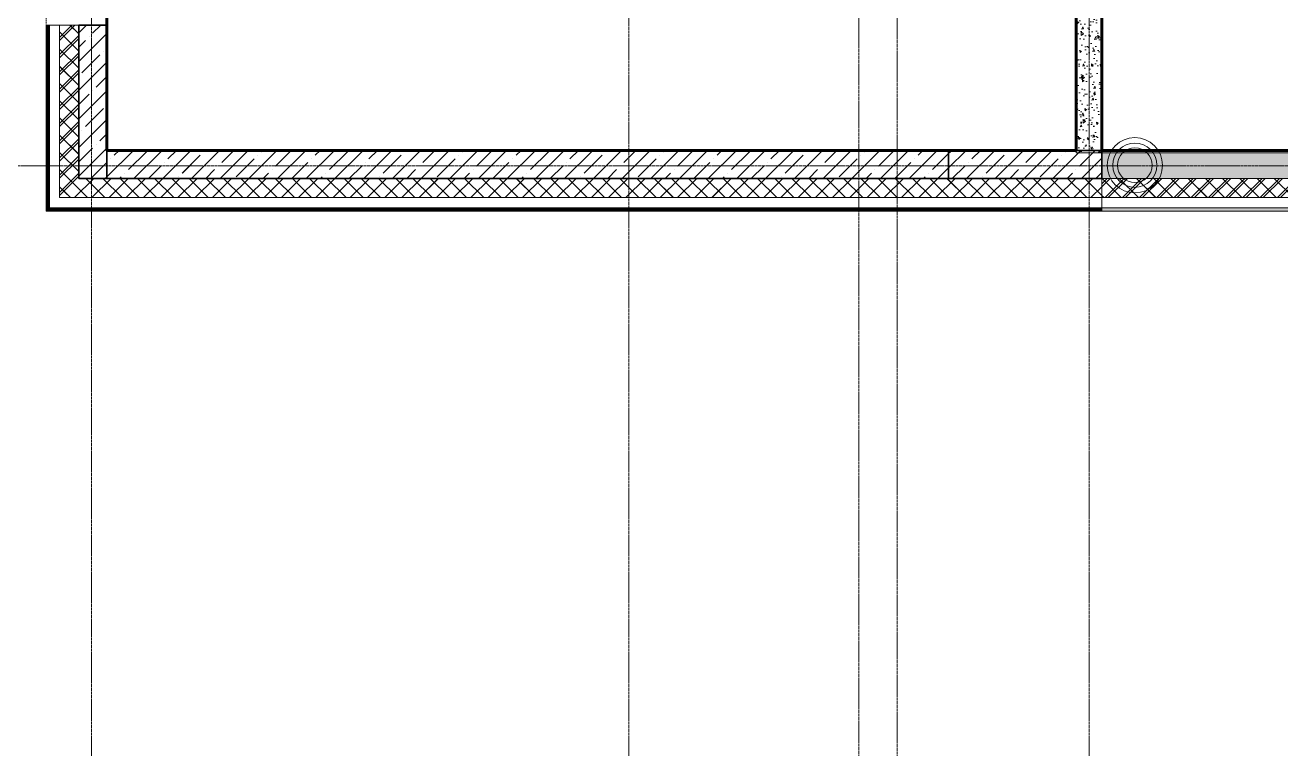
# Model space of a CAD drawing. Header units: millimetres. Extents: x 470010 to 1231400, y -134005 to 421770.
# Drawn here: x 672354 to 682174, y -84675 to -79011 of the extents above; entities that cross this region are included whole.
import ezdxf
from ezdxf.enums import TextEntityAlignment as Align

# ---------------------------------------------------------------- set-up
doc = ezdxf.new("R2010")
doc.units = ezdxf.units.MM
for name, pattern in [('CENTER2', [28.575, 19.05, -3.175, 3.175, -3.175]), ('DASHED', [19.05, 12.7, -6.35]), ('HIDDEN2', [4.7625, 3.175, -1.5875])]:
    doc.linetypes.add(name, pattern=pattern)
doc.layers.get('Defpoints').update_dxf_attribs({"color": 140})
for name, color, linetype, lineweight in [('0) шп потолок', 3, 'Continuous', 60), ('АР_Колонны', 70, 'Continuous', 30), ('АР_Стены ЖБ', 7, 'Continuous', 35), ('АР_Стены ПЕНОблок', 52, 'Continuous', 20), ('АР_Тонкая', 254, 'Continuous', 5), ('АР_Утеплитель', 31, 'Continuous', 0), ('АР_Штриховка', 8, 'Continuous', 0)]:
    doc.layers.add(name, color=color, linetype=linetype, lineweight=lineweight)
doc.layers.add('АР_Делит', color=120, linetype='Continuous', lineweight=0, plot=False)
doc.layers.add('РД_Оси_100', color=7, linetype='Continuous', lineweight=0, true_color=0x525252)
doc.styles.add('style1', font='ARIALN.TTF')

# ---------------------------------------------------------------- blocks, each defined once
blk = doc.blocks.new('СОШ_2200_АР_ОСИ_М100_28.05.24')
at = {"layer": 'АР_Делит', "color": 251, "linetype": 'DASHED', "true_color": 0x636466}
blk.add_lwpolyline([(114955, 135155), (114955, -355), (93595.036, -355), (93595.036, 13855), (94145, 13855), (94145, 68320), (66055, 68320), (66055, 13857.73), (83455, 13857.73), (83455, -355), (45245, -355), (45245, 13145), (44695, 13145), (44695, 26755), (45245, 26755), (45245, 68320), (20455, 68320), (20455, 26755), (27955, 26755), (27955, 13145), (-355, 13145), (-355, 100855)], dxfattribs=at)
at = {"layer": 'РД_Оси_100', "color": 251, "linetype": 'CENTER2', "true_color": 0x636466}
for p, q in [((0, -6155), (0, 139938.679)), ((4200, -6155), (4200, 139938.679)), ((-5954.958, 13500), (29555, 13500))]:
    blk.add_line(p, q, dxfattribs=at)
for points in [[(5849.555, 139938.679), (6000, 139538.679), (6000, -6194.559)], [(6300, -6195.83), (6300, 139538.679), (6450, 139938.679)], [(7800, -6155), (7800, 139938.679)]]:
    blk.add_lwpolyline(points, dxfattribs=at)
blk = doc.blocks.new('A$C9108343f')
at = {"layer": 'АР_Штриховка', "linetype": 'Continuous', "lineweight": 0, "true_color": 0x000000}
h = blk.add_hatch(dxfattribs=at)
h.set_pattern_fill('AR-CONC', color=18, angle=45, style=0)
h.set_pattern_definition([(95, (-63444.08, -115658.25), (140.09465, 117.55338), [19.05, -209.55]), (40, (-63444.08, -115658.25), (-160.01845, 110.17673), [15.24, -167.64058]), (145.45144, (-63432.4, -115648.45), (-19.9238, 227.7301), [16.19, -178.09024]), (91.1842, (-63480, -115622.33), (221.41024, 161.9534), [28.575, -314.325]), (141.63556, (-63461.55, -115608.83), (-7.0866, 342.82676), [24.285, -267.1356]), (36.18415, (-63480, -115622.33), (-7.0866, 342.82676), [22.85997, -251.45973]), (66, (-63453.06, -115613.35), (179.51998, 34.89515), [19.05, -209.55]), (11, (-63453.06, -115613.35), (-86.53993, 173.9412), [15.24, -167.64]), (116.45145, (-63438.1, -115610.44), (92.98005, 208.83634), [16.19, -178.08994]), (82.5, (-63444.08, -115658.25), (-57.60547, 61.973414), [0, -165.608, 0, -170.18, 0, -168.275]), (52.5, (-63444.08, -115658.25), (-23.589727, 118.087), [0, -97.028, 0, -161.798, 0, -64.135]), (12.5, (-63484.135, -115698.3), (99.927863, 91.826196), [0, -63.5, 0, -198.12, 0, -262.89]), (2.5, (-63502.1, -115716.26), (86.763904, 122.72239), [0, -82.55, 0, -131.572, 0, -186.69])])
h.paths.add_polyline_path([(14855, 20355), (15055, 20355), (15055, 24505), (14855, 24505)], flags=0)
h = blk.add_hatch(dxfattribs=at)
h.set_pattern_fill('_U', color=18, style=0, pattern_type=0)
h.set_pattern_definition([(360, (-63444.0831, -115658.2497), (5e-17, 1), [])])
h.paths.add_polyline_path([(6800, 19900), (6825, 19925), (6825, 21355), (6800, 21355)], flags=0)
h = blk.add_hatch(dxfattribs=at)
h.set_pattern_fill('ANSI37', color=18, scale=30, style=0)
h.set_pattern_definition([(45, (-63444.08, -115658.25), (-67.35192, 67.35192), []), (135, (-63444.08, -115658.25), (-67.35192, -67.35192), [])])
h.paths.add_polyline_path([(6905, 20005), (7055, 20155), (7055, 21355), (6905, 21355)], flags=0)
h = blk.add_hatch(dxfattribs=at)
h.set_pattern_fill('AR-CONC', color=18, angle=-360, style=0)
h.set_pattern_definition([(50, (-63444.08, -115658.25), (182.18467, -15.93909), [19.05, -209.55]), (355, (-63444.08, -115658.25), (-35.24342, 191.05685), [15.24, -167.64058]), (100.45144, (-63428.9, -115659.58), (146.94125, 175.11775), [16.19, -178.09024]), (46.1842, (-63444.08, -115607.45), (271.07904, -42.04233), [28.575, -314.325]), (96.63556, (-63421.5, -115610.95), (237.40413, 247.42612), [24.28502, -267.1356]), (351.18415, (-63444.08, -115607.45), (237.40413, 247.42612), [22.85997, -251.45973]), (21, (-63418.68, -115620.15), (151.61439, -102.2652), [19.05, -209.55]), (326, (-63418.68, -115620.15), (61.80203, 184.18797), [15.24, -167.64]), (71.45145, (-63406.05, -115628.67), (213.41642, 81.92277), [16.19, -178.08994]), (37.5, (-63444.08, -115658.25), (3.088603, 84.55504), [0, -165.608, 0, -170.18, 0, -168.275]), (7.5, (-63444.08, -115658.25), (66.819663, 100.180575), [0, -97.028, 0, -161.798, 0, -64.135]), (327.5, (-63500.725, -115658.25), (135.590595, -5.728744), [0, -63.5, 0, -198.12, 0, -262.89]), (317.5, (-63526.13, -115658.25), (148.12918, 25.42649), [0, -82.55, 0, -131.572, 0, -186.69])])
h.paths.add_polyline_path([(33955, 20155), (33955, 20355), (15055, 20355), (15055, 20155)], flags=0)
h = blk.add_hatch(dxfattribs=at)
h.set_pattern_fill('ANSI37', color=18, scale=30, angle=-360, style=0)
h.set_pattern_definition([(45, (-63444.08, -115658.25), (-67.35192, 67.35192), []), (135, (-63444.08, -115658.25), (-67.35192, -67.35192), [])])
h.paths.add_polyline_path([(33955, 20005), (33955, 20155), (15055, 20155), (15055, 20005)], flags=0)
h = blk.add_hatch(dxfattribs=at)
h.set_pattern_fill('_U', color=18, angle=-360, style=0, pattern_type=0)
h.set_pattern_definition([(360, (-63444.0831, -115658.2497), (0, 1), [])])
h.paths.add_polyline_path([(33955, 19900), (33955, 19925), (15055, 19925), (15055, 19900)], flags=0)
at = {"layer": '0) шп потолок'}
for points in [[(14855, 26375), (14855, 29445), (7275, 29445), (7275, 20375), (14855, 20375), (14855, 25235)], [(24657, 26925), (24657, 20375), (15055, 20375), (15055, 27725)]]:
    blk.add_lwpolyline(points, dxfattribs=at)
at = {"layer": 'АР_Делит', "color": 18, "true_color": 0x000000}
for radius in [216.3, 173, 136.2]:
    blk.add_circle((15313, 20258.4), radius, dxfattribs=at)
at = {"layer": 'АР_Колонны', "color": 18, "linetype": 'HIDDEN2', "lineweight": 25, "true_color": 0x000000}
for p, q in [((7055, 21355), (7275, 21355)), ((7055, 20155), (7055, 21355)), ((7275, 21355), (7275, 20155)), ((13855, 20375), (15055, 20375)), ((13855, 20155), (13855, 20375)), ((15055, 20375), (15055, 20155)), ((7275, 20155), (7055, 20155)), ((15055, 20155), (13855, 20155))]:
    blk.add_line(p, q, dxfattribs=at)
at = {"layer": 'АР_Колонны', "color": 18, "linetype": 'Continuous', "lineweight": 15, "true_color": 0x000000}
for p, q in [((7275, 21355), (7055, 21355)), ((7055, 21355), (7055, 20155)), ((7275, 21355), (7055, 21355)), ((7055, 21355), (7055, 20155)), ((7275, 20155), (7275, 21355)), ((7275, 20155), (7275, 21355)), ((13855, 20375), (13855, 20155)), ((15055, 20375), (13855, 20375)), ((15055, 20375), (13855, 20375)), ((13855, 20375), (13855, 20155)), ((15055, 20155), (15055, 20375)), ((15055, 20155), (15055, 20375)), ((7055, 20155), (7275, 20155)), ((7055, 20155), (7275, 20155)), ((13855, 20155), (15055, 20155)), ((13855, 20155), (15055, 20155))]:
    blk.add_line(p, q, dxfattribs=at)
at = {"layer": 'АР_Стены ЖБ', "color": 18, "linetype": 'Continuous', "lineweight": 30, "true_color": 0x000000}
for p, q in [((7275, 21355), (7055, 21355)), ((7055, 21355), (7055, 20155)), ((7275, 20155), (7275, 21355)), ((15055, 20375), (13855, 20375)), ((13855, 20375), (13855, 20155)), ((15055, 20155), (15055, 20375)), ((7055, 20155), (7275, 20155)), ((13855, 20155), (15055, 20155))]:
    blk.add_line(p, q, dxfattribs=at)
at = {"layer": 'АР_Стены ЖБ', "color": 18, "linetype": 'Continuous', "lineweight": 35, "true_color": 0x000000}
for p, q in [((7275, 20375), (7275, 20155)), ((13855, 20375), (7275, 20375)), ((13855, 20155), (13855, 20375)), ((7275, 20155), (13855, 20155))]:
    blk.add_line(p, q, dxfattribs=at)
at = {"layer": 'АР_Стены ПЕНОблок', "color": 18, "linetype": 'Continuous', "lineweight": 20, "true_color": 0x000000}
for p, q in [((14855, 24505), (14855, 20355)), ((15055, 20355), (15055, 24505)), ((14855, 20355), (15055, 20355)), ((33955, 20355), (15055, 20355)), ((15055, 20355), (15055, 20155)), ((15055, 20155), (33955, 20155))]:
    blk.add_line(p, q, dxfattribs=at)
at = {"layer": 'АР_Тонкая', "color": 18, "linetype": 'Continuous', "lineweight": 5, "true_color": 0x000000}
for p, q in [((6825, 21355), (6800, 21355)), ((6800, 21355), (6800, 19900)), ((6905, 21355), (6825, 21355)), ((6825, 21355), (6825, 19925)), ((6825, 19925), (6825, 21355)), ((6905, 20005), (6905, 21355)), ((15055, 20005), (6905, 20005)), ((33955, 20005), (15055, 20005)), ((15055, 20005), (15055, 19925)), ((15055, 19925), (15055, 20005)), ((6800, 19900), (15055, 19900)), ((6825, 19925), (15055, 19925)), ((15055, 19925), (6825, 19925)), ((15055, 19925), (33955, 19925)), ((33955, 19925), (15055, 19925)), ((15055, 19925), (15055, 19900)), ((15055, 19900), (15055, 19925)), ((15055, 19900), (33955, 19900))]:
    blk.add_line(p, q, dxfattribs=at)
at = {"layer": 'АР_Утеплитель', "color": 18, "linetype": 'Continuous', "lineweight": 0, "true_color": 0x000000}
for p, q in [((7055, 21355), (6905, 21355)), ((6905, 21355), (6905, 20005)), ((7055, 20155), (7055, 21355)), ((15055, 20155), (7055, 20155)), ((33955, 20155), (15055, 20155)), ((15055, 20155), (15055, 20005)), ((15055, 20005), (15055, 20155)), ((6905, 20005), (15055, 20005)), ((15055, 20005), (33955, 20005))]:
    blk.add_line(p, q, dxfattribs=at)
at = {"layer": 'АР_Штриховка', "color": 18, "linetype": 'Continuous', "lineweight": 5, "true_color": 0x000000}
for p, q in [((7055, 21294.7), (7115.3, 21355)), ((7163.2, 21290.7), (7227.5, 21355)), ((7055, 21070.2), (7275, 21290.2)), ((7055, 21182.4), (7107.1, 21234.5)), ((7135.1, 21262.6), (7135.1, 21262.6)), ((7079, 20982), (7219.3, 21122.3)), ((7247.4, 21150.3), (7247.4, 21150.3)), ((7055, 20845.7), (7275, 21065.7)), ((7191.2, 20869.7), (7275, 20953.4)), ((7055, 20621.2), (7275, 20841.2)), ((7163.2, 20841.6), (7163.2, 20841.6)), ((7055, 20733.4), (7135.1, 20813.6)), ((7107.1, 20561), (7247.4, 20701.3)), ((7055, 20396.7), (7275, 20616.7)), ((7079, 20532.9), (7079, 20532.9)), ((7219.3, 20448.8), (7275, 20504.4)), ((7055, 20284.4), (7163.2, 20392.6)), ((7055, 20172.2), (7275, 20392.2)), ((7191.2, 20420.7), (7191.2, 20420.7)), ((7275, 20167.6), (7482.3, 20375)), ((7331.6, 20336.5), (7370.1, 20375)), ((7443.8, 20224.3), (7584.1, 20364.6)), ((7486.8, 20155), (7706.8, 20375)), ((7711.3, 20155), (7931.3, 20375)), ((7752.5, 20308.4), (7819.1, 20375)), ((7864.8, 20196.2), (8005.1, 20336.5)), ((7935.8, 20155), (8155.8, 20375)), ((8033.1, 20364.6), (8033.1, 20364.6)), ((8160.3, 20155), (8380.3, 20375)), ((8173.5, 20280.4), (8268.1, 20375)), ((8384.8, 20155), (8604.8, 20375)), ((8454.1, 20336.5), (8454.1, 20336.5)), ((8482.2, 20364.6), (8492.6, 20375)), ((8594.4, 20252.3), (8717.1, 20375)), ((8609.3, 20155), (8829.3, 20375)), ((8833.9, 20155), (9053.9, 20375)), ((8903.1, 20336.5), (8941.6, 20375)), ((9015.4, 20224.3), (9155.7, 20364.6)), ((9058.4, 20155), (9278.4, 20375)), ((9282.9, 20155), (9502.9, 20375)), ((9324.1, 20308.4), (9390.6, 20375)), ((9436.3, 20196.2), (9576.6, 20336.5)), ((9507.4, 20155), (9727.4, 20375)), ((9604.7, 20364.6), (9604.7, 20364.6)), ((9731.9, 20155), (9951.9, 20375)), ((9745, 20280.4), (9839.6, 20375)), ((9956.4, 20155), (10176.4, 20375)), ((10025.6, 20336.5), (10025.6, 20336.5)), ((10053.7, 20364.6), (10064.1, 20375)), ((10166, 20252.3), (10288.6, 20375)), ((10180.9, 20155), (10400.9, 20375)), ((10405.4, 20155), (10625.4, 20375)), ((10474.7, 20336.5), (10513.1, 20375)), ((10586.9, 20224.3), (10727.2, 20364.6)), ((10629.9, 20155), (10849.9, 20375)), ((10854.4, 20155), (11074.4, 20375)), ((10895.6, 20308.4), (10962.2, 20375)), ((11007.9, 20196.2), (11148.2, 20336.5)), ((11078.9, 20155), (11298.9, 20375)), ((11176.2, 20364.6), (11176.2, 20364.6)), ((11303.4, 20155), (11523.4, 20375)), ((11316.5, 20280.4), (11411.2, 20375)), ((11527.9, 20155), (11747.9, 20375)), ((11597.2, 20336.5), (11597.2, 20336.5)), ((11625.2, 20364.6), (11635.7, 20375)), ((11737.5, 20252.3), (11860.2, 20375)), ((11752.4, 20155), (11972.4, 20375)), ((11976.9, 20155), (12196.9, 20375)), ((12046.2, 20336.5), (12084.7, 20375)), ((12158.4, 20224.3), (12298.8, 20364.6)), ((12201.5, 20155), (12421.5, 20375)), ((12426, 20155), (12646, 20375)), ((12467.1, 20308.4), (12533.7, 20375)), ((12579.4, 20196.2), (12719.7, 20336.5)), ((12650.5, 20155), (12870.5, 20375)), ((12747.8, 20364.6), (12747.8, 20364.6)), ((12875, 20155), (13095, 20375)), ((12888.1, 20280.4), (12982.7, 20375)), ((13099.5, 20155), (13319.5, 20375)), ((13168.7, 20336.5), (13168.7, 20336.5)), ((13196.8, 20364.6), (13207.2, 20375)), ((13309, 20252.3), (13431.7, 20375)), ((13324, 20155), (13544, 20375)), ((13548.5, 20155), (13768.5, 20375)), ((13617.7, 20336.5), (13656.2, 20375)), ((13730, 20224.3), (13855, 20349.2)), ((13855, 20237), (13993, 20375)), ((13855, 20349.2), (13870.3, 20364.6)), ((13997.5, 20155), (14217.5, 20375)), ((14038.7, 20308.4), (14105.2, 20375)), ((14150.9, 20196.2), (14291.3, 20336.5)), ((14222, 20155), (14442, 20375)), ((14319.3, 20364.6), (14319.3, 20364.6)), ((14446.5, 20155), (14666.5, 20375)), ((14459.6, 20280.4), (14554.3, 20375)), ((14671, 20155), (14891, 20375)), ((14740.3, 20336.5), (14740.3, 20336.5)), ((14768.3, 20364.6), (14778.8, 20375)), ((14880.6, 20252.3), (15003.3, 20375)), ((7150.1, 20155), (7275, 20279.9)), ((7275, 20279.9), (7275.4, 20280.4)), ((7303.5, 20308.4), (7303.5, 20308.4)), ((7599.1, 20155), (7696.4, 20252.3)), ((7724.4, 20280.4), (7724.4, 20280.4)), ((8145.4, 20252.3), (8145.4, 20252.3)), ((8285.7, 20168.1), (8426, 20308.4)), ((8721.6, 20155), (8847, 20280.4)), ((8875, 20308.4), (8875, 20308.4)), ((9170.6, 20155), (9267.9, 20252.3)), ((9296, 20280.4), (9296, 20280.4)), ((9716.9, 20252.3), (9716.9, 20252.3)), ((9857.3, 20168.1), (9997.6, 20308.4)), ((10293.1, 20155), (10418.5, 20280.4)), ((10446.6, 20308.4), (10446.6, 20308.4)), ((10742.2, 20155), (10839.5, 20252.3)), ((10867.5, 20280.4), (10867.5, 20280.4)), ((11288.5, 20252.3), (11288.5, 20252.3)), ((11428.8, 20168.1), (11569.1, 20308.4)), ((11864.7, 20155), (11990.1, 20280.4)), ((12018.1, 20308.4), (12018.1, 20308.4)), ((12313.7, 20155), (12411, 20252.3)), ((12439.1, 20280.4), (12439.1, 20280.4)), ((12860, 20252.3), (12860, 20252.3)), ((13000.3, 20168.1), (13140.7, 20308.4)), ((13436.2, 20155), (13561.6, 20280.4)), ((13589.7, 20308.4), (13589.7, 20308.4)), ((13773, 20155), (13855, 20237)), ((13885.2, 20155), (13982.6, 20252.3)), ((14010.6, 20280.4), (14010.6, 20280.4)), ((14431.6, 20252.3), (14431.6, 20252.3)), ((14571.9, 20168.1), (14712.2, 20308.4)), ((14895.5, 20155), (15055, 20314.4)), ((7262.3, 20155), (7275, 20167.6)), ((7374.6, 20155), (7387.7, 20168.1)), ((7415.8, 20196.2), (7415.8, 20196.2)), ((7836.7, 20168.1), (7836.7, 20168.1)), ((8048.1, 20155), (8117.3, 20224.3)), ((8497.1, 20155), (8538.3, 20196.2)), ((8566.3, 20224.3), (8566.3, 20224.3)), ((8946.1, 20155), (8959.2, 20168.1)), ((8987.3, 20196.2), (8987.3, 20196.2)), ((9408.2, 20168.1), (9408.2, 20168.1)), ((9619.6, 20155), (9688.9, 20224.3)), ((10068.6, 20155), (10109.8, 20196.2)), ((10137.9, 20224.3), (10137.9, 20224.3)), ((10517.7, 20155), (10530.8, 20168.1)), ((10558.8, 20196.2), (10558.8, 20196.2)), ((10979.8, 20168.1), (10979.8, 20168.1)), ((11191.2, 20155), (11260.4, 20224.3)), ((11640.2, 20155), (11681.4, 20196.2)), ((11709.4, 20224.3), (11709.4, 20224.3)), ((12089.2, 20155), (12102.3, 20168.1)), ((12130.4, 20196.2), (12130.4, 20196.2)), ((12551.3, 20168.1), (12551.3, 20168.1)), ((12762.7, 20155), (12832, 20224.3)), ((13211.7, 20155), (13252.9, 20196.2)), ((13281, 20224.3), (13281, 20224.3)), ((13660.7, 20155), (13673.9, 20168.1)), ((13701.9, 20196.2), (13701.9, 20196.2)), ((14122.9, 20168.1), (14122.9, 20168.1)), ((14334.3, 20155), (14403.5, 20224.3)), ((14783.3, 20155), (14824.5, 20196.2)), ((14852.5, 20224.3), (14852.5, 20224.3)), ((15007.8, 20155), (15055, 20202.2))]:
    blk.add_line(p, q, dxfattribs=at)
at = {"layer": 'АР_Штриховка', "color": 18, "linetype": 'Continuous', "lineweight": 0, "true_color": 0x000000}
for p, q in [((7022.5, 20005), (7172.5, 20155)), ((7259, 20005), (7109, 20155)), ((7157.2, 20005), (7307.2, 20155)), ((7393.7, 20005), (7243.7, 20155)), ((7291.9, 20005), (7441.9, 20155)), ((7528.4, 20005), (7378.4, 20155)), ((7426.6, 20005), (7576.6, 20155)), ((7663.1, 20005), (7513.1, 20155)), ((7561.3, 20005), (7711.3, 20155)), ((7797.8, 20005), (7647.8, 20155)), ((7696, 20005), (7846, 20155)), ((7932.5, 20005), (7782.5, 20155)), ((7830.7, 20005), (7980.7, 20155)), ((8067.2, 20005), (7917.2, 20155)), ((7965.4, 20005), (8115.4, 20155)), ((8201.9, 20005), (8051.9, 20155)), ((8100.1, 20005), (8250.1, 20155)), ((8336.6, 20005), (8186.6, 20155)), ((8234.8, 20005), (8384.8, 20155)), ((8471.3, 20005), (8321.3, 20155)), ((8369.5, 20005), (8519.5, 20155)), ((8606, 20005), (8456, 20155)), ((8504.2, 20005), (8654.2, 20155)), ((8740.7, 20005), (8590.7, 20155)), ((8639, 20005), (8789, 20155)), ((8875.4, 20005), (8725.4, 20155)), ((8773.7, 20005), (8923.7, 20155)), ((9010.1, 20005), (8860.1, 20155)), ((8908.4, 20005), (9058.4, 20155)), ((9144.8, 20005), (8994.8, 20155)), ((9043.1, 20005), (9193.1, 20155)), ((9279.5, 20005), (9129.5, 20155)), ((9177.8, 20005), (9327.8, 20155)), ((9414.2, 20005), (9264.2, 20155)), ((9312.5, 20005), (9462.5, 20155)), ((9548.9, 20005), (9398.9, 20155)), ((9447.2, 20005), (9597.2, 20155)), ((9683.6, 20005), (9533.6, 20155)), ((9581.9, 20005), (9731.9, 20155)), ((9818.3, 20005), (9668.3, 20155)), ((9716.6, 20005), (9866.6, 20155)), ((9953, 20005), (9803, 20155)), ((9851.3, 20005), (10001.3, 20155)), ((10087.7, 20005), (9937.7, 20155)), ((9986, 20005), (10136, 20155)), ((10222.4, 20005), (10072.4, 20155)), ((10120.7, 20005), (10270.7, 20155)), ((10357.1, 20005), (10207.1, 20155)), ((10255.4, 20005), (10405.4, 20155)), ((10491.8, 20005), (10341.8, 20155)), ((10390.1, 20005), (10540.1, 20155)), ((10626.5, 20005), (10476.5, 20155)), ((10524.8, 20005), (10674.8, 20155)), ((10761.3, 20005), (10611.3, 20155)), ((10659.5, 20005), (10809.5, 20155)), ((10896, 20005), (10746, 20155)), ((10794.2, 20005), (10944.2, 20155)), ((11030.7, 20005), (10880.7, 20155)), ((10928.9, 20005), (11078.9, 20155)), ((11165.4, 20005), (11015.4, 20155)), ((11063.6, 20005), (11213.6, 20155)), ((11300.1, 20005), (11150.1, 20155)), ((11198.3, 20005), (11348.3, 20155)), ((11434.8, 20005), (11284.8, 20155)), ((11333, 20005), (11483, 20155)), ((11569.5, 20005), (11419.5, 20155)), ((11467.7, 20005), (11617.7, 20155)), ((11704.2, 20005), (11554.2, 20155)), ((11602.4, 20005), (11752.4, 20155)), ((11838.9, 20005), (11688.9, 20155)), ((11737.1, 20005), (11887.1, 20155)), ((11973.6, 20005), (11823.6, 20155)), ((11871.8, 20005), (12021.8, 20155)), ((12108.3, 20005), (11958.3, 20155)), ((12006.5, 20005), (12156.5, 20155)), ((12243, 20005), (12093, 20155)), ((12141.3, 20005), (12291.3, 20155)), ((12377.7, 20005), (12227.7, 20155)), ((12276, 20005), (12426, 20155)), ((12512.4, 20005), (12362.4, 20155)), ((12410.7, 20005), (12560.7, 20155)), ((12647.1, 20005), (12497.1, 20155)), ((12545.4, 20005), (12695.4, 20155)), ((12781.8, 20005), (12631.8, 20155)), ((12680.1, 20005), (12830.1, 20155)), ((12916.5, 20005), (12766.5, 20155)), ((12814.8, 20005), (12964.8, 20155)), ((13051.2, 20005), (12901.2, 20155)), ((12949.5, 20005), (13099.5, 20155)), ((13185.9, 20005), (13035.9, 20155)), ((13084.2, 20005), (13234.2, 20155)), ((13320.6, 20005), (13170.6, 20155)), ((13218.9, 20005), (13368.9, 20155)), ((13455.3, 20005), (13305.3, 20155)), ((13353.6, 20005), (13503.6, 20155)), ((13590, 20005), (13440, 20155)), ((13488.3, 20005), (13638.3, 20155)), ((13724.7, 20005), (13574.7, 20155)), ((13623, 20005), (13773, 20155)), ((13859.4, 20005), (13709.4, 20155)), ((13757.7, 20005), (13907.7, 20155)), ((13994.1, 20005), (13844.1, 20155)), ((13892.4, 20005), (14042.4, 20155)), ((14128.8, 20005), (13978.8, 20155)), ((14027.1, 20005), (14177.1, 20155)), ((14263.6, 20005), (14113.6, 20155)), ((14161.8, 20005), (14311.8, 20155)), ((14398.3, 20005), (14248.3, 20155)), ((14296.5, 20005), (14446.5, 20155)), ((14533, 20005), (14383, 20155)), ((14431.2, 20005), (14581.2, 20155)), ((14667.7, 20005), (14517.7, 20155)), ((14565.9, 20005), (14715.9, 20155)), ((14802.4, 20005), (14652.4, 20155)), ((14700.6, 20005), (14850.6, 20155)), ((14937.1, 20005), (14787.1, 20155)), ((14835.3, 20005), (14985.3, 20155)), ((15055, 20021.8), (14921.8, 20155)), ((6989.5, 20005), (6947.3, 20047.3)), ((7124.2, 20005), (7014.6, 20114.6)), ((14970, 20005), (15055, 20089.9)), ((6800.7, 19900.8), (15055, 19900.8)), ((6801.7, 19901.8), (15055, 19901.8)), ((6802.7, 19902.8), (15055, 19902.8)), ((6803.7, 19903.8), (15055, 19903.8)), ((6804.7, 19904.8), (15055, 19904.8)), ((6805.7, 19905.8), (15055, 19905.8)), ((6806.7, 19906.8), (15055, 19906.8)), ((6807.7, 19907.8), (15055, 19907.8)), ((6808.7, 19908.8), (15055, 19908.8)), ((6809.7, 19909.8), (15055, 19909.8)), ((6810.7, 19910.8), (15055, 19910.8)), ((6811.7, 19911.8), (15055, 19911.8)), ((6812.7, 19912.8), (15055, 19912.8)), ((6813.7, 19913.8), (15055, 19913.8)), ((6814.7, 19914.8), (15055, 19914.8)), ((6815.7, 19915.8), (15055, 19915.8)), ((6816.7, 19916.8), (15055, 19916.8)), ((6817.7, 19917.8), (15055, 19917.8)), ((6818.7, 19918.8), (15055, 19918.8)), ((6819.7, 19919.8), (15055, 19919.8)), ((6820.7, 19920.8), (15055, 19920.8)), ((6821.7, 19921.8), (15055, 19921.8)), ((6822.7, 19922.8), (15055, 19922.8)), ((6823.7, 19923.8), (15055, 19923.8)), ((6824.7, 19924.8), (15055, 19924.8))]:
    blk.add_line(p, q, dxfattribs=at)
at = {"layer": 'РД_Оси_100'}
blk.add_blockref('СОШ_2200_АР_ОСИ_М100_28.05.24', (7155, 6755), dxfattribs=at)
at = {"layer": 'Defpoints', "color": 18, "true_color": 0x000000, "style": 'style1'}
for p in [(143949.3, 316089.1), (143975, 281639.5), (143890.4, 273244.7), (143840, 264276.8), (143967.8, 254892.4), (12252, 104178.1), (12382.6, 96023.1)]:
    blk.add_attdef('АР-ПОМЕЩЕНИЕ:НАИМЕНОВАНИЕ', text='', height=100, dxfattribs=at).set_placement(p, align=Align.MIDDLE)
at = {"layer": 'Defpoints', "color": 18, "true_color": 0x000000, "style": 'style1', "flags": 8}
for p in [(143951.3, 279099.1), (143848.3, 269251.1), (143875.3, 260094.2), (144049.7, 250824.7), (163419.3, 238153.4), (155897.5, 237966), (183037.2, 237966), (143342.9, 237876.2)]:
    blk.add_attdef('АР-ПОМЕЩЕНИЕ:НАИМЕНОВАНИЕ', text='', height=100, dxfattribs=at).set_placement(p, align=Align.MIDDLE)

msp = doc.modelspace()

# ---------------------------------------------------------------- hatches: boundary and pattern name
at = {"layer": 'АР_Штриховка', "linetype": 'Continuous', "lineweight": 0, "true_color": 0x000000}
h = msp.add_hatch(dxfattribs=at)
h.set_pattern_fill('AR-CONC', color=18, angle=45, style=0)
h.set_pattern_definition([(95, (602274.53, -216024.49), (140.09465, 117.55338), [19.05, -209.55]), (40, (602274.53, -216024.5), (-160.01845, 110.17673), [15.24, -167.64058]), (145.45144, (602286.2, -216014.7), (-19.9238, 227.7301), [16.19, -178.09024]), (91.1842, (602238.6, -215988.57), (221.41024, 161.9534), [28.575, -314.325]), (141.63556, (602257.06, -215975.07), (-7.0866, 342.82676), [24.285, -267.1356]), (36.18415, (602238.6, -215988.57), (-7.0866, 342.82676), [22.85997, -251.45973]), (66, (602265.55, -215979.59), (179.51998, 34.89515), [19.05, -209.55]), (11, (602265.55, -215979.59), (-86.53993, 173.9412), [15.24, -167.64]), (116.45145, (602280.51, -215976.68), (92.98005, 208.83634), [16.19, -178.08994]), (82.5, (602274.53, -216024.49), (-57.60547, 61.973414), [0, -165.608, 0, -170.18, 0, -168.275]), (52.5, (602274.53, -216024.49), (-23.589727, 118.087), [0, -97.028, 0, -161.798, 0, -64.135]), (12.5, (602234.48, -216064.544), (99.927863, 91.826196), [0, -63.5, 0, -198.12, 0, -262.89]), (2.5, (602216.52, -216082.5), (86.763904, 122.72239), [0, -82.55, 0, -131.572, 0, -186.69])])
h.paths.add_polyline_path([(680573.57, -80011.242), (680773.57, -80011.242), (680773.57, -75861.242), (680573.57, -75861.242)], flags=0)
h = msp.add_hatch(dxfattribs=at)
h.set_pattern_fill('_U', color=18, style=0, pattern_type=0)
h.set_pattern_definition([(360, (602274.5291, -216024.4918), (5e-17, 1), [])])
h.paths.add_polyline_path([(672518.57, -80466.242), (672543.57, -80441.242), (672543.57, -79011.242), (672518.57, -79011.242)], flags=0)
h = msp.add_hatch(dxfattribs=at)
h.set_pattern_fill('ANSI37', color=18, scale=30, style=0)
h.set_pattern_definition([(45, (602274.53, -216024.49), (-67.35192, 67.35192), []), (135, (602274.53, -216024.49), (-67.35192, -67.35192), [])])
h.paths.add_polyline_path([(672623.57, -80361.242), (672773.57, -80211.242), (672773.57, -79011.242), (672623.57, -79011.242)], flags=0)
h = msp.add_hatch(dxfattribs=at)
h.set_pattern_fill('AR-CONC', color=18, angle=-360, style=0)
h.set_pattern_definition([(50, (602274.53, -216024.49), (182.18467, -15.93909), [19.05, -209.55]), (355, (602274.53, -216024.5), (-35.24342, 191.05685), [15.24, -167.64058]), (100.45144, (602289.71, -216025.82), (146.94125, 175.11775), [16.19, -178.09024]), (46.1842, (602274.53, -215973.7), (271.07904, -42.04233), [28.575, -314.325]), (96.63556, (602297.12, -215977.2), (237.40413, 247.42612), [24.28502, -267.1356]), (351.18415, (602274.53, -215973.7), (237.40413, 247.42612), [22.85997, -251.45973]), (21, (602299.93, -215986.39), (151.61439, -102.2652), [19.05, -209.55]), (326, (602299.93, -215986.4), (61.80203, 184.18797), [15.24, -167.64]), (71.45145, (602312.56, -215994.91), (213.41642, 81.92277), [16.19, -178.08994]), (37.5, (602274.53, -216024.49), (3.088603, 84.55504), [0, -165.608, 0, -170.18, 0, -168.275]), (7.5, (602274.53, -216024.49), (66.819663, 100.180575), [0, -97.028, 0, -161.798, 0, -64.135]), (327.5, (602217.89, -216024.49), (135.590595, -5.728744), [0, -63.5, 0, -198.12, 0, -262.89]), (317.5, (602192.49, -216024.49), (148.12918, 25.42649), [0, -82.55, 0, -131.572, 0, -186.69])])
h.paths.add_polyline_path([(699673.57, -80211.242), (699673.57, -80011.242), (680773.57, -80011.242), (680773.57, -80211.242)], flags=0)
h = msp.add_hatch(dxfattribs=at)
h.set_pattern_fill('ANSI37', color=18, scale=30, angle=-360, style=0)
h.set_pattern_definition([(45, (602274.53, -216024.49), (-67.35192, 67.35192), []), (135, (602274.53, -216024.49), (-67.35192, -67.35192), [])])
h.paths.add_polyline_path([(699673.57, -80361.242), (699673.57, -80211.242), (680773.57, -80211.242), (680773.57, -80361.242)], flags=0)
h = msp.add_hatch(dxfattribs=at)
h.set_pattern_fill('_U', color=18, angle=-360, style=0, pattern_type=0)
h.set_pattern_definition([(360, (602274.5291, -216024.4918), (0, 1), [])])
h.paths.add_polyline_path([(699673.57, -80466.242), (699673.57, -80441.242), (680773.57, -80441.242), (680773.57, -80466.242)], flags=0)

# ---------------------------------------------------------------- linework, layer by layer
at = {"layer": '0) шп потолок'}
for points in [[(680573.57, -73991.242), (680573.57, -70921.242), (672993.57, -70921.242), (672993.57, -79991.242), (680573.57, -79991.242), (680573.57, -75131.242)], [(690375.662, -73441.242), (690375.662, -79991.242), (680773.57, -79991.242), (680773.57, -72641.242)]]:
    msp.add_lwpolyline(points, dxfattribs=at)
at = {"layer": 'АР_Делит', "color": 18, "true_color": 0x000000}
for radius in [216.336, 173.036, 136.212]:
    msp.add_circle((681031.65, -80107.855), radius, dxfattribs=at)
at = {"layer": 'АР_Колонны', "color": 18, "linetype": 'HIDDEN2', "lineweight": 25, "true_color": 0x000000}
for p, q in [((672773.57, -79011.242), (672993.57, -79011.242)), ((672773.57, -80211.242), (672773.57, -79011.242)), ((672993.57, -79011.242), (672993.57, -80211.242)), ((679573.57, -79991.242), (680773.57, -79991.242)), ((679573.57, -80211.242), (679573.57, -79991.242)), ((680773.57, -79991.242), (680773.57, -80211.242)), ((672993.57, -80211.242), (672773.57, -80211.242)), ((680773.57, -80211.242), (679573.57, -80211.242))]:
    msp.add_line(p, q, dxfattribs=at)
at = {"layer": 'АР_Колонны', "color": 18, "linetype": 'Continuous', "lineweight": 15, "true_color": 0x000000}
for p, q in [((672993.57, -79011.242), (672773.57, -79011.242)), ((672773.57, -79011.242), (672773.57, -80211.242)), ((672993.57, -79011.242), (672773.57, -79011.242)), ((672773.57, -79011.242), (672773.57, -80211.242)), ((672993.57, -80211.242), (672993.57, -79011.242)), ((672993.57, -80211.242), (672993.57, -79011.242)), ((679573.57, -79991.242), (679573.57, -80211.242)), ((680773.57, -79991.242), (679573.57, -79991.242)), ((680773.57, -79991.242), (679573.57, -79991.242)), ((679573.57, -79991.242), (679573.57, -80211.242)), ((680773.57, -80211.242), (680773.57, -79991.242)), ((680773.57, -80211.242), (680773.57, -79991.242)), ((672773.57, -80211.242), (672993.57, -80211.242)), ((672773.57, -80211.242), (672993.57, -80211.242)), ((679573.57, -80211.242), (680773.57, -80211.242)), ((679573.57, -80211.242), (680773.57, -80211.242))]:
    msp.add_line(p, q, dxfattribs=at)
at = {"layer": 'АР_Стены ЖБ', "color": 18, "linetype": 'Continuous', "lineweight": 30, "true_color": 0x000000}
for p, q in [((672993.57, -79011.242), (672773.57, -79011.242)), ((672773.57, -79011.242), (672773.57, -80211.242)), ((672993.57, -80211.242), (672993.57, -79011.242)), ((680773.57, -79991.242), (679573.57, -79991.242)), ((679573.57, -79991.242), (679573.57, -80211.242)), ((680773.57, -80211.242), (680773.57, -79991.242)), ((672773.57, -80211.242), (672993.57, -80211.242)), ((679573.57, -80211.242), (680773.57, -80211.242))]:
    msp.add_line(p, q, dxfattribs=at)
at = {"layer": 'АР_Стены ЖБ', "color": 18, "linetype": 'Continuous', "lineweight": 35, "true_color": 0x000000}
for p, q in [((672993.57, -79991.242), (672993.57, -80211.242)), ((679573.57, -79991.242), (672993.57, -79991.242)), ((679573.57, -80211.242), (679573.57, -79991.242)), ((672993.57, -80211.242), (679573.57, -80211.242))]:
    msp.add_line(p, q, dxfattribs=at)
at = {"layer": 'АР_Стены ПЕНОблок', "color": 18, "linetype": 'Continuous', "lineweight": 20, "true_color": 0x000000}
for p, q in [((680573.57, -75861.242), (680573.57, -80011.242)), ((680773.57, -80011.242), (680773.57, -75861.242)), ((680573.57, -80011.242), (680773.57, -80011.242)), ((699673.57, -80011.242), (680773.57, -80011.242)), ((680773.57, -80011.242), (680773.57, -80211.242)), ((680773.57, -80211.242), (699673.57, -80211.242))]:
    msp.add_line(p, q, dxfattribs=at)
at = {"layer": 'АР_Тонкая', "color": 18, "linetype": 'Continuous', "lineweight": 5, "true_color": 0x000000}
for p, q in [((672543.57, -79011.242), (672518.57, -79011.242)), ((672518.57, -79011.242), (672518.57, -80466.242)), ((672623.57, -79011.242), (672543.57, -79011.242)), ((672543.57, -79011.242), (672543.57, -80441.242)), ((672543.57, -80441.242), (672543.57, -79011.242)), ((672623.57, -80361.242), (672623.57, -79011.242)), ((680773.57, -80361.242), (672623.57, -80361.242)), ((699673.57, -80361.242), (680773.57, -80361.242)), ((680773.57, -80361.242), (680773.57, -80441.242)), ((680773.57, -80441.242), (680773.57, -80361.242)), ((672518.57, -80466.242), (680773.57, -80466.242)), ((672543.57, -80441.242), (680773.57, -80441.242)), ((680773.57, -80441.242), (672543.57, -80441.242)), ((680773.57, -80441.242), (699673.57, -80441.242)), ((699673.57, -80441.242), (680773.57, -80441.242)), ((680773.57, -80441.242), (680773.57, -80466.242)), ((680773.57, -80466.242), (680773.57, -80441.242)), ((680773.57, -80466.242), (699673.57, -80466.242))]:
    msp.add_line(p, q, dxfattribs=at)
at = {"layer": 'АР_Утеплитель', "color": 18, "linetype": 'Continuous', "lineweight": 0, "true_color": 0x000000}
for p, q in [((672773.57, -79011.242), (672623.57, -79011.242)), ((672623.57, -79011.242), (672623.57, -80361.242)), ((672773.57, -80211.242), (672773.57, -79011.242)), ((680773.57, -80211.242), (672773.57, -80211.242)), ((699673.57, -80211.242), (680773.57, -80211.242)), ((680773.57, -80211.242), (680773.57, -80361.242)), ((680773.57, -80361.242), (680773.57, -80211.242)), ((672623.57, -80361.242), (680773.57, -80361.242)), ((680773.57, -80361.242), (699673.57, -80361.242))]:
    msp.add_line(p, q, dxfattribs=at)
at = {"layer": 'АР_Штриховка', "color": 18, "linetype": 'Continuous', "lineweight": 5, "true_color": 0x000000}
for p, q in [((672773.57, -79071.556), (672833.883, -79011.242)), ((672881.793, -79075.586), (672946.137, -79011.242)), ((672773.57, -79296.062), (672993.57, -79076.062)), ((672773.57, -79183.809), (672825.666, -79131.713)), ((672773.57, -79520.569), (672993.57, -79300.569)), ((672797.603, -79384.282), (672937.92, -79243.966)), ((672909.856, -79496.535), (672993.57, -79412.822)), ((672773.57, -79745.075), (672993.57, -79525.075)), ((672773.57, -79632.822), (672853.73, -79552.662)), ((672825.666, -79805.232), (672965.983, -79664.915)), ((672773.57, -79969.581), (672993.57, -79749.581)), ((672937.92, -79917.485), (672993.57, -79861.835)), ((672773.57, -80081.835), (672881.793, -79973.612)), ((672773.57, -80194.088), (672993.57, -79974.088)), ((672993.57, -80198.594), (673200.922, -79991.242)), ((673050.173, -80029.738), (673088.669, -79991.242)), ((673162.426, -80141.991), (673302.742, -80001.675)), ((673205.428, -80211.242), (673425.428, -79991.242)), ((673429.935, -80211.242), (673649.935, -79991.242)), ((673471.122, -80057.801), (673537.682, -79991.242)), ((673654.441, -80211.242), (673874.441, -79991.242)), ((673878.948, -80211.242), (674098.948, -79991.242)), ((673892.072, -80085.865), (673986.694, -79991.242)), ((674103.454, -80211.242), (674323.454, -79991.242)), ((674200.768, -80001.675), (674211.201, -79991.242)), ((674313.021, -80113.928), (674435.707, -79991.242)), ((674327.96, -80211.242), (674547.96, -79991.242)), ((674552.467, -80211.242), (674772.467, -79991.242)), ((674621.718, -80029.738), (674660.214, -79991.242)), ((674733.971, -80141.991), (674874.287, -80001.675)), ((674776.973, -80211.242), (674996.973, -79991.242)), ((675001.48, -80211.242), (675221.48, -79991.242)), ((675042.667, -80057.801), (675109.226, -79991.242)), ((675225.986, -80211.242), (675445.986, -79991.242)), ((675450.492, -80211.242), (675670.492, -79991.242)), ((675463.617, -80085.865), (675558.239, -79991.242)), ((675674.999, -80211.242), (675894.999, -79991.242)), ((675772.313, -80001.675), (675782.746, -79991.242)), ((675884.566, -80113.928), (676007.252, -79991.242)), ((675899.505, -80211.242), (676119.505, -79991.242)), ((676124.012, -80211.242), (676344.012, -79991.242)), ((676193.262, -80029.738), (676231.758, -79991.242)), ((676305.516, -80141.991), (676445.832, -80001.675)), ((676348.518, -80211.242), (676568.518, -79991.242)), ((676573.024, -80211.242), (676793.024, -79991.242)), ((676614.212, -80057.801), (676680.771, -79991.242)), ((676797.531, -80211.242), (677017.531, -79991.242)), ((677022.037, -80211.242), (677242.037, -79991.242)), ((677035.161, -80085.865), (677129.784, -79991.242)), ((677246.544, -80211.242), (677466.544, -79991.242)), ((677343.858, -80001.675), (677354.29, -79991.242)), ((677456.111, -80113.928), (677578.797, -79991.242)), ((677471.05, -80211.242), (677691.05, -79991.242)), ((677695.556, -80211.242), (677915.556, -79991.242)), ((677764.807, -80029.738), (677803.303, -79991.242)), ((677877.06, -80141.991), (678017.377, -80001.675)), ((677920.063, -80211.242), (678140.063, -79991.242)), ((678144.569, -80211.242), (678364.569, -79991.242)), ((678185.757, -80057.801), (678252.316, -79991.242)), ((678369.076, -80211.242), (678589.076, -79991.242)), ((678593.582, -80211.242), (678813.582, -79991.242)), ((678606.706, -80085.865), (678701.329, -79991.242)), ((678818.088, -80211.242), (679038.088, -79991.242)), ((678915.403, -80001.675), (678925.835, -79991.242)), ((679027.656, -80113.928), (679150.342, -79991.242)), ((679042.595, -80211.242), (679262.595, -79991.242)), ((679267.101, -80211.242), (679487.101, -79991.242)), ((679336.352, -80029.738), (679374.848, -79991.242)), ((679448.605, -80141.991), (679573.57, -80017.027)), ((679573.57, -80129.28), (679711.608, -79991.242)), ((679573.57, -80017.027), (679588.922, -80001.675)), ((679716.114, -80211.242), (679936.114, -79991.242)), ((679757.302, -80057.801), (679823.861, -79991.242)), ((679940.62, -80211.242), (680160.62, -79991.242)), ((680165.127, -80211.242), (680385.127, -79991.242)), ((680178.251, -80085.865), (680272.874, -79991.242)), ((680389.633, -80211.242), (680609.633, -79991.242)), ((680486.947, -80001.675), (680497.38, -79991.242)), ((680599.201, -80113.928), (680721.886, -79991.242)), ((672868.669, -80211.242), (672993.57, -80086.341)), ((672993.57, -80086.341), (672994.046, -80085.865)), ((673317.682, -80211.242), (673414.996, -80113.928)), ((673583.375, -80170.055), (673723.692, -80029.738)), ((674004.325, -80198.118), (674144.641, -80057.801)), ((674440.214, -80211.242), (674565.591, -80085.865)), ((674889.226, -80211.242), (674986.54, -80113.928)), ((675154.92, -80170.055), (675295.237, -80029.738)), ((675575.87, -80198.118), (675716.186, -80057.801)), ((676011.758, -80211.242), (676137.136, -80085.865)), ((676460.771, -80211.242), (676558.085, -80113.928)), ((676726.465, -80170.055), (676866.782, -80029.738)), ((677147.415, -80198.118), (677287.731, -80057.801)), ((677583.303, -80211.242), (677708.681, -80085.865)), ((678032.316, -80211.242), (678129.63, -80113.928)), ((678298.01, -80170.055), (678438.326, -80029.738)), ((678718.959, -80198.118), (678859.276, -80057.801)), ((679154.848, -80211.242), (679280.225, -80085.865)), ((679603.861, -80211.242), (679701.175, -80113.928)), ((679869.555, -80170.055), (680009.871, -80029.738)), ((680290.504, -80198.118), (680430.821, -80057.801)), ((680614.14, -80211.242), (680773.57, -80051.812)), ((672980.922, -80211.242), (672993.57, -80198.594)), ((673093.175, -80211.242), (673106.299, -80198.118)), ((673766.694, -80211.242), (673835.945, -80141.991)), ((674215.707, -80211.242), (674256.895, -80170.055)), ((674664.72, -80211.242), (674677.844, -80198.118)), ((675338.239, -80211.242), (675407.49, -80141.991)), ((675787.252, -80211.242), (675828.439, -80170.055)), ((676236.265, -80211.242), (676249.389, -80198.118)), ((676909.784, -80211.242), (676979.035, -80141.991)), ((677358.797, -80211.242), (677399.984, -80170.055)), ((677807.81, -80211.242), (677820.934, -80198.118)), ((678481.329, -80211.242), (678550.58, -80141.991)), ((678930.342, -80211.242), (678971.529, -80170.055)), ((679379.354, -80211.242), (679392.479, -80198.118)), ((679491.608, -80211.242), (679573.57, -80129.28)), ((680052.874, -80211.242), (680122.124, -80141.991)), ((680501.886, -80211.242), (680543.074, -80170.055)), ((680726.393, -80211.242), (680773.57, -80164.065))]:
    msp.add_line(p, q, dxfattribs=at)
at = {"layer": 'АР_Штриховка', "color": 18, "linetype": 'Continuous', "lineweight": 0, "true_color": 0x000000}
for p, q in [((672741.119, -80361.242), (672891.119, -80211.242)), ((672977.565, -80361.242), (672827.565, -80211.242)), ((672875.823, -80361.242), (673025.823, -80211.242)), ((673112.269, -80361.242), (672962.269, -80211.242)), ((673010.527, -80361.242), (673160.527, -80211.242)), ((673246.973, -80361.242), (673096.973, -80211.242)), ((673145.231, -80361.242), (673295.231, -80211.242)), ((673381.677, -80361.242), (673231.677, -80211.242)), ((673279.935, -80361.242), (673429.935, -80211.242)), ((673516.38, -80361.242), (673366.38, -80211.242)), ((673414.639, -80361.242), (673564.639, -80211.242)), ((673651.084, -80361.242), (673501.084, -80211.242)), ((673549.342, -80361.242), (673699.342, -80211.242)), ((673785.788, -80361.242), (673635.788, -80211.242)), ((673684.046, -80361.242), (673834.046, -80211.242)), ((673920.492, -80361.242), (673770.492, -80211.242)), ((673818.75, -80361.242), (673968.75, -80211.242)), ((674055.196, -80361.242), (673905.196, -80211.242)), ((673953.454, -80361.242), (674103.454, -80211.242)), ((674189.9, -80361.242), (674039.9, -80211.242)), ((674088.158, -80361.242), (674238.158, -80211.242)), ((674324.604, -80361.242), (674174.604, -80211.242)), ((674222.862, -80361.242), (674372.862, -80211.242)), ((674459.307, -80361.242), (674309.307, -80211.242)), ((674357.565, -80361.242), (674507.565, -80211.242)), ((674594.011, -80361.242), (674444.011, -80211.242)), ((674492.269, -80361.242), (674642.269, -80211.242)), ((674728.715, -80361.242), (674578.715, -80211.242)), ((674626.973, -80361.242), (674776.973, -80211.242)), ((674863.419, -80361.242), (674713.419, -80211.242)), ((674761.677, -80361.242), (674911.677, -80211.242)), ((674998.123, -80361.242), (674848.123, -80211.242)), ((674896.381, -80361.242), (675046.381, -80211.242)), ((675132.827, -80361.242), (674982.827, -80211.242)), ((675031.085, -80361.242), (675181.085, -80211.242)), ((675267.53, -80361.242), (675117.53, -80211.242)), ((675165.789, -80361.242), (675315.789, -80211.242)), ((675402.234, -80361.242), (675252.234, -80211.242)), ((675300.492, -80361.242), (675450.492, -80211.242)), ((675536.938, -80361.242), (675386.938, -80211.242)), ((675435.196, -80361.242), (675585.196, -80211.242)), ((675671.642, -80361.242), (675521.642, -80211.242)), ((675569.9, -80361.242), (675719.9, -80211.242)), ((675806.346, -80361.242), (675656.346, -80211.242)), ((675704.604, -80361.242), (675854.604, -80211.242)), ((675941.05, -80361.242), (675791.05, -80211.242)), ((675839.308, -80361.242), (675989.308, -80211.242)), ((676075.753, -80361.242), (675925.753, -80211.242)), ((675974.012, -80361.242), (676124.012, -80211.242)), ((676210.457, -80361.242), (676060.457, -80211.242)), ((676108.715, -80361.242), (676258.715, -80211.242)), ((676345.161, -80361.242), (676195.161, -80211.242)), ((676243.419, -80361.242), (676393.419, -80211.242)), ((676479.865, -80361.242), (676329.865, -80211.242)), ((676378.123, -80361.242), (676528.123, -80211.242)), ((676614.569, -80361.242), (676464.569, -80211.242)), ((676512.827, -80361.242), (676662.827, -80211.242)), ((676749.273, -80361.242), (676599.273, -80211.242)), ((676647.531, -80361.242), (676797.531, -80211.242)), ((676883.977, -80361.242), (676733.977, -80211.242)), ((676782.235, -80361.242), (676932.235, -80211.242)), ((677018.68, -80361.242), (676868.68, -80211.242)), ((676916.938, -80361.242), (677066.938, -80211.242)), ((677153.384, -80361.242), (677003.384, -80211.242)), ((677051.642, -80361.242), (677201.642, -80211.242)), ((677288.088, -80361.242), (677138.088, -80211.242)), ((677186.346, -80361.242), (677336.346, -80211.242)), ((677422.792, -80361.242), (677272.792, -80211.242)), ((677321.05, -80361.242), (677471.05, -80211.242)), ((677557.496, -80361.242), (677407.496, -80211.242)), ((677455.754, -80361.242), (677605.754, -80211.242)), ((677692.2, -80361.242), (677542.2, -80211.242)), ((677590.458, -80361.242), (677740.458, -80211.242)), ((677826.903, -80361.242), (677676.903, -80211.242)), ((677725.162, -80361.242), (677875.162, -80211.242)), ((677961.607, -80361.242), (677811.607, -80211.242)), ((677859.865, -80361.242), (678009.865, -80211.242)), ((678096.311, -80361.242), (677946.311, -80211.242)), ((677994.569, -80361.242), (678144.569, -80211.242)), ((678231.015, -80361.242), (678081.015, -80211.242)), ((678129.273, -80361.242), (678279.273, -80211.242)), ((678365.719, -80361.242), (678215.719, -80211.242)), ((678263.977, -80361.242), (678413.977, -80211.242)), ((678500.423, -80361.242), (678350.423, -80211.242)), ((678398.681, -80361.242), (678548.681, -80211.242)), ((678635.126, -80361.242), (678485.126, -80211.242)), ((678533.385, -80361.242), (678683.385, -80211.242)), ((678769.83, -80361.242), (678619.83, -80211.242)), ((678668.088, -80361.242), (678818.088, -80211.242)), ((678904.534, -80361.242), (678754.534, -80211.242)), ((678802.792, -80361.242), (678952.792, -80211.242)), ((679039.238, -80361.242), (678889.238, -80211.242)), ((678937.496, -80361.242), (679087.496, -80211.242)), ((679173.942, -80361.242), (679023.942, -80211.242)), ((679072.2, -80361.242), (679222.2, -80211.242)), ((679308.646, -80361.242), (679158.646, -80211.242)), ((679206.904, -80361.242), (679356.904, -80211.242)), ((679443.35, -80361.242), (679293.35, -80211.242)), ((679341.608, -80361.242), (679491.608, -80211.242)), ((679578.053, -80361.242), (679428.053, -80211.242)), ((679476.311, -80361.242), (679626.311, -80211.242)), ((679712.757, -80361.242), (679562.757, -80211.242)), ((679611.015, -80361.242), (679761.015, -80211.242)), ((679847.461, -80361.242), (679697.461, -80211.242)), ((679745.719, -80361.242), (679895.719, -80211.242)), ((679982.165, -80361.242), (679832.165, -80211.242)), ((679880.423, -80361.242), (680030.423, -80211.242)), ((680116.869, -80361.242), (679966.869, -80211.242)), ((680015.127, -80361.242), (680165.127, -80211.242)), ((680251.573, -80361.242), (680101.573, -80211.242)), ((680149.831, -80361.242), (680299.831, -80211.242)), ((680386.276, -80361.242), (680236.276, -80211.242)), ((680284.534, -80361.242), (680434.534, -80211.242)), ((680520.98, -80361.242), (680370.98, -80211.242)), ((680419.238, -80361.242), (680569.238, -80211.242)), ((680655.684, -80361.242), (680505.684, -80211.242)), ((680553.942, -80361.242), (680703.942, -80211.242)), ((680773.57, -80344.424), (680640.388, -80211.242)), ((672708.157, -80361.242), (672665.864, -80318.948)), ((672842.861, -80361.242), (672733.216, -80251.596)), ((680688.646, -80361.242), (680773.57, -80276.318)), ((672519.32, -80465.492), (680773.57, -80465.492)), ((672520.32, -80464.492), (680773.57, -80464.492)), ((672521.32, -80463.492), (680773.57, -80463.492)), ((672522.32, -80462.492), (680773.57, -80462.492)), ((672523.32, -80461.492), (680773.57, -80461.492)), ((672524.32, -80460.492), (680773.57, -80460.492)), ((672525.32, -80459.492), (680773.57, -80459.492)), ((672526.32, -80458.492), (680773.57, -80458.492)), ((672527.32, -80457.492), (680773.57, -80457.492)), ((672528.32, -80456.492), (680773.57, -80456.492)), ((672529.32, -80455.492), (680773.57, -80455.492)), ((672530.32, -80454.492), (680773.57, -80454.492)), ((672531.32, -80453.492), (680773.57, -80453.492)), ((672532.32, -80452.492), (680773.57, -80452.492)), ((672533.32, -80451.492), (680773.57, -80451.492)), ((672534.32, -80450.492), (680773.57, -80450.492)), ((672535.32, -80449.492), (680773.57, -80449.492)), ((672536.32, -80448.492), (680773.57, -80448.492)), ((672537.32, -80447.492), (680773.57, -80447.492)), ((672538.32, -80446.492), (680773.57, -80446.492)), ((672539.32, -80445.492), (680773.57, -80445.492)), ((672540.32, -80444.492), (680773.57, -80444.492)), ((672541.32, -80443.492), (680773.57, -80443.492)), ((672542.32, -80442.492), (680773.57, -80442.492)), ((672543.32, -80441.492), (680773.57, -80441.492))]:
    msp.add_line(p, q, dxfattribs=at)

# ---------------------------------------------------------------- block references
msp.add_blockref('A$C9108343f', (665718.612, -100366.242))
at = {"layer": 'РД_Оси_100'}
msp.add_blockref('СОШ_2200_АР_ОСИ_М100_28.05.24', (672873.57, -93611.242), dxfattribs=at)

doc.saveas('drawing.dxf')
